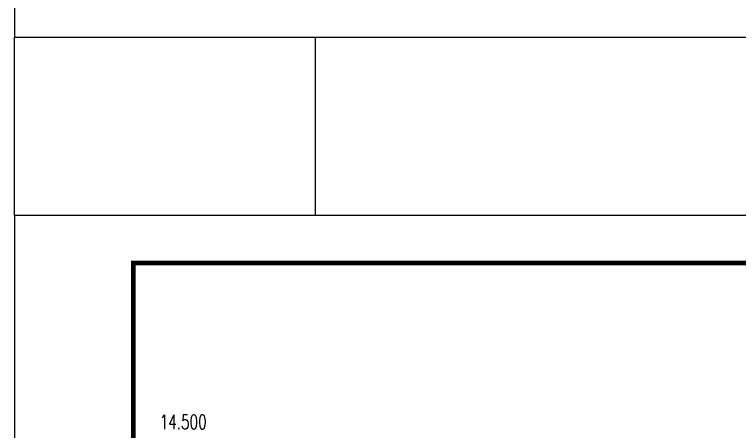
# Model space of a CAD drawing. Extents: x 5904849 to 6011887, y -826029 to -177002.
# Drawn here: x 5904849 to 5920110, y -688203 to -679417 of the extents above; entities that cross this region are included whole.
import ezdxf

# ---------------------------------------------------------------- set-up
doc = ezdxf.new("R2010")
doc.units = 0
doc.header["$LTSCALE"] = 1000
doc.header["$MEASUREMENT"] = 0
doc.layers.get('0').update_dxf_attribs({"linetype": 'CONTINUOUS'})
doc.layers.add('PUB_TEXT', color=7, linetype='CONTINUOUS')
doc.layers.add('PUB_TITLE', color=4, linetype='CONTINUOUS')
doc.styles.add('_TCH_DIM', font='SIMPLEX', dxfattribs={"bigfont": 'GBCBIG'})

msp = doc.modelspace()

# ---------------------------------------------------------------- linework, layer by layer
at = {"color": 0}
msp.add_lwpolyline([(5904849.4, -679892.1), (5911181.2, -679892.1), (5911181.2, -683651.3), (5904849.4, -683651.3)], close=True, dxfattribs=at)
at = {"layer": 'PUB_TITLE', "color": 4}
for points in [[(5904849.4, -679892.1), (5964249.4, -679892.1), (5964249.4, -637892.1), (5904849.4, -637892.1)], [(5904849.4, -725651.3), (5964249.4, -725651.3), (5964249.4, -683651.3), (5904849.4, -683651.3)]]:
    msp.add_lwpolyline(points, close=True, dxfattribs=at)
at = {"layer": 'PUB_TITLE', "color": 4, "const_width": 100}
msp.add_lwpolyline([(5907349.4, -724651.3), (5963249.4, -724651.3), (5963249.4, -684651.3), (5907349.4, -684651.3)], close=True, dxfattribs=at)

# ---------------------------------------------------------------- texts
at = {"layer": 'PUB_TEXT', "style": '_TCH_DIM', "width": 0.705882}
msp.add_text('14.500', height=297.5, dxfattribs=at).set_placement((5907904.3, -688150.6))

doc.saveas('drawing.dxf')
